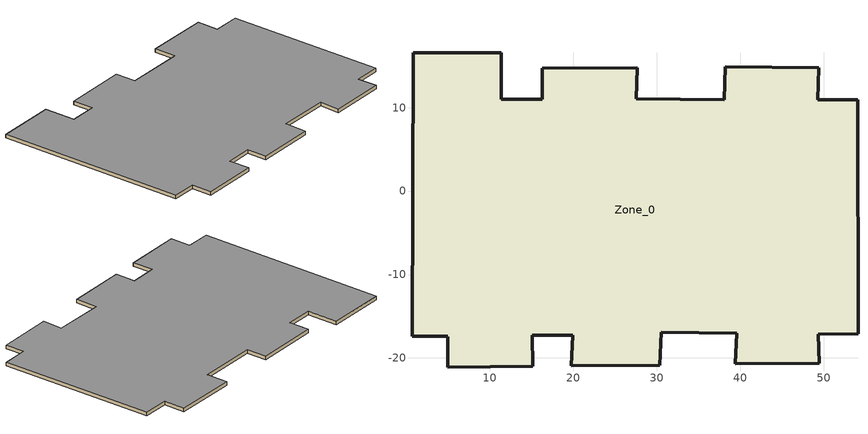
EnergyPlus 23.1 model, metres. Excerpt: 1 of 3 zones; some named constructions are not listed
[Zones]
Zone_0
 floor ground (Zone_0:f0UnderGroundSlabCF): 4.95,-17.42 4.97,-17.48 4.99,-21.11 15.13,-21.02 15.09,-17.3 19.91,-17.26 19.78,-20.93 30.39,-20.85 30.55,-16.89 39.58,-17.05 39.39,-20.69 49.47,-20.62 49.35,-17.16 54.13,-17.09 54.11,10.96 49.33,10.96 49.43,14.79 38.21,14.88 38.12,10.96 27.57,11.05 27.66,14.76 16.29,14.69 16.26,10.99 11.36,10.99 11.36,16.58 0.82,16.58 0.67,-17.41 z-8.58
 floor ground (Zone_0:f27UnderGroundSlabCF): 4.95,-17.42 0.67,-17.41 0.82,16.58 11.36,16.58 11.36,10.99 16.26,10.99 16.29,14.69 27.66,14.76 27.57,11.05 38.12,10.96 38.21,14.88 49.43,14.79 49.33,10.96 54.11,10.96 54.13,-17.09 49.35,-17.16 49.47,-20.62 39.39,-20.69 39.58,-17.05 30.55,-16.89 30.39,-20.85 19.78,-20.93 19.91,-17.26 15.09,-17.3 15.13,-21.02 4.99,-21.11 4.97,-17.48 z-9.21
 wall ground (Zone_0:f1UnderGroundWallCF): 0.67,-17.41 4.95,-17.42 z-9.21:-8.58
 wall ground (Zone_0:f2UnderGroundWallCF): 0.82,16.58 0.67,-17.41 z-9.21:-8.58
 wall ground (Zone_0:f3UnderGroundWallCF): 11.36,16.58 0.82,16.58 z-9.21:-8.58
 wall ground (Zone_0:f4UnderGroundWallCF): 11.36,10.99 11.36,16.58 z-9.21:-8.58
 wall ground (Zone_0:f5UnderGroundWallCF): 16.26,10.99 11.36,10.99 z-9.21:-8.58
 wall ground (Zone_0:f6UnderGroundWallCF): 16.29,14.69 16.26,10.99 z-9.21:-8.58
 wall ground (Zone_0:f7UnderGroundWallCF): 27.66,14.76 16.29,14.69 z-9.21:-8.58
 wall ground (Zone_0:f8UnderGroundWallCF): 27.57,11.05 27.66,14.76 z-9.21:-8.58
 wall ground (Zone_0:f9UnderGroundWallCF): 38.12,10.96 27.57,11.05 z-9.21:-8.58
 wall ground (Zone_0:f10UnderGroundWallCF): 38.21,14.88 38.12,10.96 z-9.21:-8.58
 wall ground (Zone_0:f11UnderGroundWallCF): 49.43,14.79 38.21,14.88 z-9.21:-8.58
 wall ground (Zone_0:f12UnderGroundWallCF): 49.33,10.96 49.43,14.79 z-9.21:-8.58
 wall ground (Zone_0:f13UnderGroundWallCF): 54.11,10.96 49.33,10.96 z-9.21:-8.58
 wall ground (Zone_0:f14UnderGroundWallCF): 54.13,-17.09 54.11,10.96 z-9.21:-8.58
 wall ground (Zone_0:f15UnderGroundWallCF): 49.35,-17.16 54.13,-17.09 z-9.21:-8.58
 wall ground (Zone_0:f16UnderGroundWallCF): 49.47,-20.62 49.35,-17.16 z-9.21:-8.58
 wall ground (Zone_0:f17UnderGroundWallCF): 39.39,-20.69 49.47,-20.62 z-9.21:-8.58
 wall ground (Zone_0:f18UnderGroundWallCF): 39.58,-17.05 39.39,-20.69 z-9.21:-8.58
 wall ground (Zone_0:f19UnderGroundWallCF): 30.55,-16.89 39.58,-17.05 z-9.21:-8.58
 wall ground (Zone_0:f20UnderGroundWallCF): 30.39,-20.85 30.55,-16.89 z-9.21:-8.58
 wall ground (Zone_0:f21UnderGroundWallCF): 19.78,-20.93 30.39,-20.85 z-9.21:-8.58
 wall ground (Zone_0:f22UnderGroundWallCF): 19.91,-17.26 19.78,-20.93 z-9.21:-8.58
 wall ground (Zone_0:f23UnderGroundWallCF): 15.09,-17.3 19.91,-17.26 z-9.21:-8.58
 wall ground (Zone_0:f24UnderGroundWallCF): 15.13,-21.02 15.09,-17.3 z-9.21:-8.58
 wall ground (Zone_0:f25UnderGroundWallCF): 4.99,-21.11 15.13,-21.02 z-9.21:-8.58
 wall ground (Zone_0:f26UnderGroundWallCF): 4.97,-17.48 4.99,-21.11 z-9.21:-8.58
[Schedule:Day:Hourly]
fd2524d6-dceb-4588-930b-7e698efc9c43: Fraction, 1, 1, 1, 1, 1, 1, 1, 1, 0, 0, 0, 0, 0, 1, 0, 0, 0, 0, 0, 0, 0, 0, 0, 0
0059e4e1-5e5d-4fe2-ba15-5fe60d642446: Fraction, 1, 1, 1, 1, 1, 1, 1, 1, 0, 0, 0, 0, 0, 0, 0, 0, 0, 0, 0, 0, 0, 0, 0, 0
144128a8-393a-4d2e-9912-4a977db3e35b: Fraction, 1, 1, 1, 1, 1, 1, 1, 1, 0, 0, 0, 1, 1, 1, 1, 1, 0, 0, 0, 0, 0, 0, 0, 1
f8dc35a8-6516-4ab1-9b19-e04e18011cdf: Fraction, 1, 1, 1, 1, 1, 1, 1, 1, 0, 0, 0, 0, 0, 0, 0, 0, 0, 0, 0, 0, 0, 0, 0, 1
a4d8d307-7763-4ca7-b574-b7497d8198d1: Fraction, 1, 1, 1, 1, 1, 1, 1, 1, 0, 0, 0, 0, 1, 1, 1, 0, 0, 0, 0, 0, 0, 0, 0, 0
7f1915bd-597a-4128-89b1-676454e65aa1: Fraction, 1, 1, 1, 1, 1, 1, 1, 1, 0, 0, 0, 0, 0, 0, 0, 0, 0, 0, 0, 0, 0, 0, 1, 1
7a17d0ea-7378-4b96-80e5-284dac22c480: Fraction, 1, 1, 1, 1, 1, 1, 1, 0, 0, 0, 0, 0, 1, 1, 1, 1, 0, 0, 0, 0, 0, 0, 0, 1
73f7e08b-2468-4d35-a8f5-ab4ff901fc24: Fraction, 1, 1, 1, 1, 1, 1, 1, 1, 0, 0, 0, 0, 1, 1, 1, 1, 1, 0, 0, 0, 0, 0, 0, 0
96d9270e-f9c5-4ac5-b859-b26b3d182fcf: Fraction, 1, 1, 1, 1, 1, 1, 1, 1, 0, 0, 0, 0, 1, 1, 1, 1, 1, 0, 0, 0, 0, 0, 0, 1
af358d5a-0bae-464f-a5f0-c272cc644441: Fraction, 1, 1, 1, 1, 1, 0, 0, 0, 0, 0, 1, 1, 1, 1, 0, 0, 0, 0, 0, 0, 0, 0, 1, 1
fc9b9375-597d-437f-9ea8-265400d5419d: Fraction, 1, 1, 1, 1, 1, 0, 0, 0, 0, 0, 0, 0, 0, 0, 0, 1, 1, 1, 1, 1, 1, 1, 1, 1
ccc4a52d-8c13-4cdc-a608-29f9ce00f371: Fraction, 1, 1, 1, 1, 1, 1, 1, 0, 0, 0, 0, 0, 0, 0, 0, 0, 0, 0, 0, 0, 0, 0, 1, 1
9f6b073b-5e2c-4eb7-be6e-bc9ccbbd7fdb: Fraction, 1, 1, 1, 1, 1, 1, 1, 0, 0, 0, 0, 0, 0, 0, 0, 0, 0, 0, 0, 0, 0, 0, 0, 1
35477926-dc14-4ef0-8404-673b530f3f9f: Fraction, 1, 1, 1, 1, 1, 1, 1, 1, 1, 1, 1, 0, 0, 0, 0, 0, 0, 0, 0, 0, 1, 1, 1, 1
0ee4c7ee-a49a-4053-a6ec-0fddb848ba4b: Fraction, 1, 1, 1, 1, 1, 1, 0, 0, 0, 0, 0, 0, 0, 0, 0, 0, 0, 0, 0, 0, 0, 1, 1, 1
1ef862fe-bc89-4e2c-b61c-76b363dc6239: Fraction, 1, 1, 1, 1, 0, 0, 0, 0, 0, 0, 0, 0, 0, 0, 0, 0, 0, 0, 0, 0, 0, 1, 1, 1
f21a3a61-d4ab-41bd-9281-e7b1c2a22e6f: Fraction, 1, 1, 1, 1, 1, 1, 1, 1, 1, 1, 1, 1, 1, 1, 0, 0, 0, 0, 0, 0, 1, 1, 1, 1
2a02b8aa-d973-47b7-840c-08ed899e0b4c: Fraction, 1, 1, 1, 1, 1, 1, 0, 0, 0, 0, 0, 0, 0, 0, 0, 0, 0, 0, 0, 0, 0, 0, 1, 1
cfa03330-2360-4d4e-8ed5-f4ee81c0872b: Fraction, 0, 1, 1, 1, 1, 1, 1, 1, 0, 0, 0, 0, 0, 1, 0, 0, 0, 0, 1, 1, 1, 1, 1, 1
3f6d6f9f-40fb-4318-8f42-33f9cfebc491: Fraction, 1, 1, 1, 1, 1, 1, 0, 0, 0, 0, 0, 0, 1, 1, 0, 0, 1, 1, 1, 1, 1, 1, 1, 1
307369b9-69d7-496e-9c36-633a2fef9916: Fraction, 1, 1, 1, 1, 1, 1, 1, 1, 0, 0, 0, 0, 0, 0, 0, 0, 0, 0, 0, 0, 0, 1, 1, 1
0044d32d-6ad3-4174-9a3a-193c4162698d: Fraction, 1, 1, 1, 0, 0, 0, 0, 0, 0, 0, 0, 0, 0, 0, 0, 0, 0, 0, 0, 0, 0, 0, 0, 0
6a74395a-f946-485b-a413-9a8ab71cd41b: Fraction, 1, 1, 1, 1, 1, 1, 1, 1, 0, 0, 0, 0, 1, 1, 1, 1, 0, 0, 0, 0, 0, 0, 0, 0
e17aeb3a-dd94-4d44-9dc5-cc457769d930: Fraction, 0, 0, 0, 0, 0, 0, 0, 0, 1, 1, 1, 1, 1, 1, 1, 1, 0, 0, 0, 0, 0, 0, 0, 0
6fe140b6-3330-4c51-9028-b8a2bf470ff7: Fraction, 0, 0, 0, 1, 1, 1, 1, 1, 0, 0, 0, 0, 0, 0, 0, 0, 0, 0, 0, 0, 0, 0, 0, 0
9478e13b-959e-4277-b418-6748ce4a86b4: Fraction, 0, 0, 0, 1, 1, 1, 1, 1, 0, 0, 0, 0, 0, 1, 1, 1, 0, 0, 0, 0, 0, 0, 0, 0
42a70bcf-34bb-4771-b689-e6d1321b24ee: Fraction, 0, 1, 1, 1, 1, 1, 1, 1, 0, 0, 0, 0, 0, 1, 1, 0, 0, 0, 0, 0, 0, 0, 0, 0
2bdb2e75-f688-44bb-ab7b-b6481a66758a: Fraction, 0, 0, 0, 0, 1, 1, 1, 1, 0, 0, 0, 0, 0, 0, 0, 0, 0, 0, 0, 0, 0, 0, 0, 0
b4cc8c54-f479-4167-86a5-d7256f0fa230: Fraction, 1, 1, 1, 1, 1, 1, 1, 1, 1, 0, 1, 1, 1, 1, 1, 1, 1, 0, 0, 1, 1, 1, 1, 1
53bd652b-3cc0-4cce-95a6-fc047bd25748: Fraction, 1, 1, 1, 1, 1, 1, 1, 1, 0, 0, 0, 1, 1, 1, 1, 1, 0, 1, 1, 1, 1, 1, 1, 1
d65e33bc-0372-4018-a6fe-8fa5e8e44e77: Fraction, 0, 1, 1, 1, 1, 1, 1, 1, 0, 0, 0, 0, 1, 1, 1, 0, 0, 0, 0, 0, 0, 0, 0, 0
c6d88725-ba39-4930-9761-7a9fa2bf7571: Fraction, 0, 0, 0, 0, 0, 0, 0, 0, 0, 0, 0, 0, 1, 0, 0, 0, 0, 0, 0, 0, 0, 0, 0, 0
948eb61d-5e0f-4620-a70f-68ee5040fae0: Fraction, 0, 1, 1, 1, 1, 1, 1, 1, 0, 0, 0, 0, 0, 0, 0, 0, 0, 0, 0, 0, 0, 0, 0, 0
1fb472cd-5e44-4f5b-8cc7-1fe6c9f2052d: Fraction, 0, 1, 0, 0, 1, 0, 0, 0, 0, 0, 0, 1, 1, 1, 1, 1, 1, 0, 0, 0, 0, 0, 0, 0
a7610537-af3d-4b84-95a9-479dccb1f60a: Fraction, 0, 0, 0, 0, 0, 0, 0, 0, 0, 0, 0, 0, 1, 0, 1, 0, 0, 0, 0, 0, 0, 0, 0, 0
ba6cbdf5-0fa2-441a-9d09-f268e706d93a: Fraction, 0, 0, 0, 0, 0, 0, 0, 0, 0, 0, 0, 1, 0, 0, 1, 1, 0, 0, 0, 0, 0, 0, 0, 1
7b0b73f2-02a2-4817-b3e6-53627a5a369a: Fraction, 0, 0, 0, 1, 1, 1, 1, 1, 0, 0, 0, 1, 1, 1, 1, 0, 0, 0, 0, 0, 0, 1, 1, 0
6a0fe7f6-a796-4bdb-9e6b-a3f4e7c03058: Fraction, 0, 1, 1, 1, 1, 1, 1, 1, 0, 0, 0, 1, 1, 1, 1, 1, 0, 0, 1, 0, 0, 1, 1, 1
26844c0d-6145-462f-8e54-d80c0ec08eb6: Fraction, 1, 1, 1, 1, 1, 1, 1, 1, 0, 0, 0, 1, 1, 1, 1, 0, 0, 0, 0, 1, 0, 0, 1, 1
203e6a00-d074-4339-84b9-35cc6099b68e: Fraction, 1, 1, 1, 1, 1, 1, 1, 1, 1, 1, 0, 0, 0, 0, 0, 0, 0, 0, 0, 1, 1, 1, 1, 1
9430bfc6-c25a-4762-93ec-d48009667b38: Fraction, 1, 1, 1, 1, 1, 1, 1, 1, 0, 0, 0, 1, 1, 1, 1, 1, 1, 0, 1, 1, 1, 1, 1, 1
633019e0-0bca-4555-99aa-184915c388b6: Fraction, 1, 1, 0, 0, 1, 1, 0, 0, 0, 0, 0, 1, 0, 0, 1, 1, 0, 0, 0, 0, 0, 0, 0, 0
e58f8f60-7fb3-467c-8556-62255f891e6c: Fraction, 0, 1, 1, 0, 1, 1, 0, 0, 0, 0, 0, 1, 1, 1, 1, 1, 1, 0, 0, 0, 0, 0, 0, 0
6e46d541-df80-4f47-a2d4-89c149c27a58: Fraction, 0, 0, 0, 0, 1, 1, 1, 1, 0, 0, 0, 1, 1, 1, 1, 1, 0, 0, 0, 0, 0, 0, 0, 0
3f3f37d4-d2c7-4ca8-a698-087928382698: Fraction, 1, 1, 1, 1, 1, 1, 1, 1, 0, 0, 0, 1, 1, 1, 1, 1, 0, 0, 0, 0, 0, 0, 0, 0
d89b2542-8ef5-4c8d-b272-976bebde51dc: Fraction, 0, 0, 1, 1, 1, 1, 1, 0, 0, 0, 0, 1, 1, 1, 1, 1, 1, 0, 0, 0, 0, 0, 0, 0
0a82d255-9d4a-4ce1-897d-bbff38bac2db: Fraction, 0, 0, 0, 0, 0, 0, 0, 0, 0, 0, 0, 0, 0, 1, 0, 0, 0, 0, 0, 0, 0, 0, 0, 0
bff13f83-88e9-4395-a969-d7a46a2e0b25: Fraction, 0, 0, 0, 0, 0, 0, 0, 0, 0, 0, 0, 1, 1, 1, 0, 0, 0, 0, 0, 0, 0, 0, 0, 0
ed061298-09bc-4294-9de8-2e246a1652c1: Fraction, 0, 0, 0, 0, 0, 0, 0, 0, 0, 0, 0, 0, 1, 1, 1, 1, 0, 0, 0, 0, 0, 0, 0, 0
d76f27fb-fa07-495f-b1cf-4037a2c4cde1: Fraction, 0, 0, 0, 1, 1, 1, 1, 1, 0, 0, 0, 1, 1, 1, 1, 1, 0, 0, 0, 0, 0, 0, 0, 0
2267a079-d4ec-4a3e-87a1-47a9ea9245b3: Fraction, 1, 1, 1, 0, 1, 1, 1, 1, 0, 0, 0, 1, 1, 1, 1, 1, 1, 0, 0, 0, 0, 0, 0, 1
dcc439e3-4a16-4e88-8342-8fa5b0d26c80: Fraction, 1, 1, 1, 1, 1, 1, 1, 1, 0, 0, 0, 1, 1, 1, 1, 1, 1, 0, 0, 0, 0, 0, 0, 1
5a3407de-0b39-4685-a785-675df6aa8c2c: Fraction, 1, 1, 1, 1, 0, 0, 0, 1, 0, 0, 1, 1, 1, 1, 1, 1, 1, 0, 0, 0, 0, 0, 0, 0
5ba22856-960d-4776-bd4b-b471d8777efa: Fraction, 1, 1, 1, 1, 0, 0, 0, 0, 0, 0, 0, 1, 1, 1, 1, 1, 1, 0, 0, 0, 0, 0, 0, 0
89b8ca68-009e-4d60-a21c-717834b395ac: Fraction, 0, 0, 0, 0, 0, 0, 0, 0, 0, 0, 0, 1, 1, 1, 1, 1, 0, 0, 0, 0, 0, 1, 1, 1
fe7fb140-32ec-4fa6-8406-7ab3a199b451: Fraction, 1, 1, 1, 1, 1, 1, 1, 1, 1, 1, 0, 0, 0, 0, 1, 1, 0, 0, 0, 1, 1, 0, 1, 0
9fac5cc1-8cf6-41ac-a748-e01e9d472a9b: Fraction, 0, 1, 1, 1, 1, 1, 1, 1, 1, 1, 1, 1, 0, 1, 0, 1, 1, 1, 1, 1, 1, 1, 1, 1
67fb8d21-9868-4448-9fc6-568145e6d359: Fraction, 1, 1, 1, 1, 1, 1, 1, 1, 0, 0, 0, 1, 0, 1, 1, 0, 0, 0, 0, 1, 0, 1, 1, 1
6b8efc08-434a-4ca7-a638-66c156c0b980: Fraction, 1, 1, 1, 1, 1, 1, 1, 1, 0, 0, 0, 1, 1, 1, 1, 1, 1, 1, 0, 0, 0, 0, 0, 0
d1dbe6d1-e235-42f3-99bf-bb9c2e956b28: Fraction, 1, 0, 1, 1, 1, 0, 1, 1, 0, 0, 0, 1, 1, 1, 1, 1, 1, 0, 0, 0, 0, 0, 0, 0
59dafa48-8246-4949-893e-84db72e35bc2: Fraction, 0, 0, 0, 0, 0, 1, 1, 0, 0, 0, 0, 0, 1, 1, 1, 1, 0, 0, 0, 0, 1, 1, 1, 0
6e48f361-b2f6-470b-8bd2-354c4472e564: Fraction, 0, 1, 0, 1, 1, 1, 1, 1, 0, 0, 0, 1, 1, 1, 1, 1, 1, 0, 0, 0, 0, 0, 0, 0
e6c88b9f-d334-46a5-9cd1-14694a9e67df: Fraction, 0, 1, 1, 1, 1, 1, 0, 1, 0, 0, 0, 1, 1, 1, 1, 1, 1, 1, 0, 0, 0, 0, 0, 0
f826ee33-6f37-477d-b12c-eff989bc197e: Fraction, 0, 0, 0, 1, 1, 1, 1, 1, 0, 0, 0, 1, 1, 1, 1, 1, 1, 1, 0, 0, 0, 0, 0, 0
fef758d8-d6cd-440d-b744-c3baa870514f: Fraction, 0, 0, 0, 0, 1, 1, 1, 1, 0, 0, 0, 1, 1, 1, 1, 1, 1, 1, 0, 0, 0, 0, 0, 0
07c6d8cf-c6aa-4826-9391-5b6fdf113115: Fraction, 0, 0, 1, 1, 1, 1, 1, 1, 0, 0, 0, 1, 1, 1, 1, 1, 0, 1, 1, 1, 0, 1, 1, 1
7c71854f-2005-46c3-af5c-64ea25955f4d: Fraction, 0, 0, 0, 0, 1, 1, 1, 1, 0, 0, 1, 1, 1, 1, 1, 1, 1, 0, 0, 0, 0, 0, 0, 0
5e2a07c8-1c9b-4414-a1d4-3ec9d8b3156d: Fraction, 0, 0, 0, 0, 0, 1, 0, 0, 0, 1, 1, 1, 1, 1, 1, 1, 1, 1, 0, 0, 0, 0, 0, 0
5348cbe7-353b-4348-ad96-38a784752c6f: Fraction, 0, 0, 0, 1, 1, 1, 1, 0, 0, 0, 0, 1, 1, 1, 1, 1, 1, 1, 0, 0, 0, 0, 0, 0
876feb44-da1a-4919-8180-3e1ff93b2b3f: Fraction, 1, 1, 1, 0, 1, 0, 1, 1, 0, 0, 0, 0, 1, 1, 1, 1, 1, 0, 0, 0, 0, 0, 0, 0
3158c1d5-a457-46db-aef8-86f83d4280a3: Fraction, 0, 0, 1, 1, 1, 1, 1, 1, 0, 1, 1, 1, 1, 1, 0, 1, 0, 0, 0, 1, 0, 0, 1, 1
482d0034-91e8-4276-b758-5f7934ce1fcb: Fraction, 1, 1, 1, 1, 1, 1, 0, 1, 0, 1, 1, 1, 1, 1, 1, 1, 1, 1, 0, 0, 0, 0, 0, 0
f6c66edb-f448-4ade-9e6b-d43e5ad421bf: Fraction, 0, 1, 1, 1, 1, 1, 0, 1, 0, 0, 0, 1, 1, 1, 0, 0, 0, 0, 0, 0, 0, 0, 0, 1
de4f82fa-881e-400f-be2c-2c6c85cf97f6: Fraction, 1, 1, 1, 1, 1, 1, 1, 1, 0, 1, 1, 1, 1, 1, 1, 0, 1, 0, 0, 1, 1, 1, 1, 1
64afb092-ffc0-44f3-9e60-94dc7ed653aa: Fraction, 1, 1, 1, 1, 1, 1, 1, 0, 0, 0, 0, 0, 1, 1, 1, 1, 0, 0, 0, 0, 0, 0, 1, 0
f0dfb7e8-17e6-4701-9d58-942de798c8e1: Fraction, 0, 0, 1, 1, 1, 1, 1, 1, 0, 1, 1, 1, 1, 1, 1, 1, 1, 1, 1, 0, 0, 0, 0, 0
d36eafe6-d6c9-442e-9374-f56e52a78d9a: Fraction, 1, 1, 1, 1, 1, 1, 1, 1, 0, 0, 1, 1, 1, 0, 0, 0, 0, 0, 0, 1, 0, 1, 1, 1
e41a52dc-2f66-4bcf-ae8f-7fd9a855c8fc: Fraction, 1, 1, 1, 1, 1, 1, 1, 1, 0, 0, 0, 1, 1, 1, 1, 1, 0, 0, 0, 0, 0, 1, 1, 1
0549a1e5-a22f-4cf8-bbed-0881f969a2d7: Fraction, 1, 1, 1, 1, 1, 1, 1, 1, 0, 1, 1, 0, 1, 1, 1, 0, 0, 0, 0, 1, 1, 1, 1, 1
78f25d04-9ece-40d4-a4ef-42537dba073d: Fraction, 1, 1, 1, 1, 1, 1, 1, 1, 0, 0, 1, 1, 1, 1, 1, 1, 1, 1, 0, 0, 0, 0, 0, 0
ead96944-0d65-48ee-9fe8-5a9eb2a8dd24: Fraction, 0, 1, 1, 0, 1, 1, 1, 1, 0, 1, 1, 1, 1, 1, 1, 1, 0, 1, 1, 1, 1, 1, 1, 1
ab0a60cd-7bd3-4da9-aa82-8702332e9344: Fraction, 1, 1, 0, 1, 1, 1, 1, 1, 0, 0, 1, 1, 1, 0, 0, 0, 1, 1, 0, 1, 1, 1, 1, 1
40ffa513-5bc9-46ad-966c-a290d9ce218e: Fraction, 1, 1, 1, 1, 1, 1, 1, 1, 0, 0, 1, 1, 1, 1, 1, 0, 1, 1, 1, 1, 1, 1, 1, 1
4b40d030-b4dc-4e7a-b0e2-9e098011dde2: Fraction, 1, 1, 1, 1, 1, 1, 1, 1, 1, 0, 1, 1, 1, 1, 1, 0, 1, 0, 0, 1, 1, 1, 1, 1
1ebe0fc4-1bd5-49be-9a22-03b15c2bffa3: Fraction, 1, 1, 1, 1, 1, 1, 1, 1, 1, 1, 1, 1, 1, 1, 0, 0, 0, 0, 0, 0, 0, 1, 1, 1
b59ec9da-aae1-440f-ba7a-b7f483bb33bf: Fraction, 1, 1, 1, 1, 0, 0, 0, 0, 0, 0, 1, 1, 1, 1, 1, 1, 1, 0, 0, 0, 0, 0, 0, 0
b6d18b01-8650-421b-b53c-51c8a6b6d258: Fraction, 0, 1, 1, 1, 1, 1, 1, 1, 0, 0, 0, 1, 1, 1, 1, 1, 1, 1, 0, 0, 0, 0, 0, 0
980fdaf6-e65f-4ee8-8159-a4b07f5bf4c8: Fraction, 0, 1, 0, 0, 1, 0, 1, 0, 0, 0, 1, 1, 1, 1, 1, 1, 1, 0, 0, 0, 0, 0, 0, 0
7b2ba2cb-1c59-42aa-bfb3-39f5c20e8997: Fraction, 0, 1, 1, 1, 1, 1, 1, 1, 0, 1, 1, 1, 1, 1, 1, 1, 1, 1, 0, 0, 0, 0, 0, 0
d3cd17b0-f8b4-4e18-bb90-5cb4f0d0b10f: Fraction, 0, 0, 0, 0, 1, 0, 0, 0, 0, 1, 1, 1, 1, 1, 1, 1, 1, 1, 1, 0, 0, 0, 0, 0
f3f1efe5-5b93-4d54-8e73-ac118a072323: Fraction, 0, 0, 0, 0, 1, 1, 0, 1, 0, 0, 1, 1, 0, 1, 1, 1, 1, 1, 1, 1, 1, 1, 1, 1
9618b176-a01e-416d-bdd5-6067e5aba235: Fraction, 1, 1, 1, 1, 1, 1, 1, 1, 0, 0, 0, 1, 1, 1, 1, 1, 1, 0, 0, 0, 0, 0, 0, 0
112dab25-bf10-4fc1-8eae-582988338f2e: Fraction, 0, 1, 1, 1, 1, 1, 1, 1, 0, 0, 1, 1, 1, 0, 0, 0, 0, 0, 0, 0, 0, 0, 0, 1
66a7b783-638f-4fb3-8727-e10f4a8dc219: Fraction, 1, 1, 1, 1, 1, 1, 1, 1, 0, 0, 1, 1, 1, 1, 1, 1, 1, 0, 1, 0, 0, 0, 0, 0
854c4f59-34ca-492d-9eb0-c4527f3b2ffe: Fraction, 0, 0, 0, 0, 1, 1, 0, 0, 0, 0, 1, 1, 0, 0, 0, 1, 1, 0, 0, 1, 1, 1, 1, 1
5ab017c1-9382-4003-bbf0-b4289a4461c6: Fraction, 1, 1, 1, 1, 1, 1, 1, 1, 0, 0, 0, 1, 1, 1, 1, 0, 0, 1, 1, 1, 1, 1, 1, 1
53c02c7c-1e6a-4d1e-a36e-97003d6da095: Fraction, 1, 1, 1, 1, 1, 1, 1, 1, 0, 0, 0, 1, 1, 1, 1, 0, 1, 1, 0, 0, 0, 0, 0, 0
215d9e7c-5d1c-4a1f-91d7-ecbf12e543b0: Fraction, 0, 0, 0, 0, 1, 0, 0, 0, 0, 1, 0, 1, 1, 1, 0, 1, 1, 1, 1, 1, 1, 1, 1, 1
5c5b82da-1763-48a0-805a-f07dd87a366d: Fraction, 1, 1, 1, 1, 1, 1, 1, 1, 1, 0, 0, 1, 1, 1, 1, 1, 0, 0, 0, 0, 0, 0, 0, 0
d68d7b7c-c124-4bad-8cee-0419ef6e0b16: Fraction, 1, 1, 1, 1, 1, 1, 1, 1, 0, 1, 1, 1, 1, 1, 1, 0, 0, 0, 0, 0, 0, 0, 0, 0
0d62d4f1-09bc-4338-93c7-5bf380c62a2b: Fraction, 1, 1, 1, 0, 1, 1, 0, 1, 0, 0, 0, 1, 1, 1, 0, 0, 0, 0, 0, 0, 0, 0, 0, 0
e55fc269-d9b1-41c2-ac18-c2f2554f2bb2: Fraction, 0, 0, 0, 0, 0, 0, 0, 0, 1, 1, 1, 1, 1, 1, 1, 1, 1, 1, 1, 0, 0, 0, 0, 0
c41003a4-8a66-4362-be3c-5a350166ea73: Fraction, 0, 0, 0, 0, 1, 0, 1, 1, 1, 1, 1, 1, 1, 1, 1, 1, 1, 1, 0, 0, 0, 0, 0, 0
9d5b8ec1-0573-4476-8da6-71b0a01ec149: Fraction, 0, 0, 0, 0, 0, 1, 1, 1, 1, 1, 1, 1, 1, 1, 1, 1, 1, 1, 1, 0, 0, 0, 0, 0
dadd23a8-4d8d-4beb-a3bd-75e264554b81: Fraction, 0, 0, 0, 0, 1, 0, 1, 0, 0, 1, 1, 1, 1, 1, 1, 1, 1, 1, 1, 0, 0, 0, 0, 0
ebb44f3a-7ed5-417e-bf5b-b89ec03bf617: Fraction, 0, 0, 0, 0, 1, 1, 1, 1, 0, 1, 1, 1, 1, 1, 1, 1, 1, 1, 1, 0, 0, 0, 0, 0
ac279a32-95d4-43ed-9cf2-0243422c1f24: Fraction, 0, 0, 0, 0, 0, 0, 0, 0, 1, 1, 1, 1, 1, 1, 0, 0, 0, 0, 0, 1, 0, 0, 0, 0
61777028-743b-4458-a62e-35bcbd198ed2: Fraction, 0, 1, 0, 0, 1, 0, 1, 1, 0, 1, 1, 1, 1, 0, 1, 0, 0, 0, 0, 0, 0, 0, 0, 1
4d037d7e-9fdf-4ac4-b554-4dab7cc4f175: Fraction, 1, 0, 1, 1, 1, 1, 1, 0, 0, 1, 1, 1, 0, 0, 1, 1, 1, 0, 0, 0, 0, 0, 0, 0
3d463e17-e9cb-4885-9724-05ffafea77ac: Fraction, 1, 1, 0, 1, 1, 1, 1, 1, 0, 1, 1, 1, 1, 1, 1, 0, 0, 0, 0, 0, 0, 0, 0, 0
20c945e8-c79c-4223-a72d-9d2cd5b8dbba: Fraction, 0, 1, 1, 1, 1, 1, 1, 1, 0, 1, 1, 1, 0, 1, 1, 1, 0, 1, 0, 1, 1, 0, 1, 0
b38e80e6-849f-4cb0-8c27-ed772a6445d0: Fraction, 1, 1, 1, 1, 1, 1, 1, 1, 0, 0, 0, 0, 1, 0, 0, 0, 0, 0, 0, 0, 0, 0, 1, 0
f74795cc-8169-4755-8ef6-ab61900f891a: Fraction, 1, 1, 0, 1, 1, 1, 1, 1, 0, 1, 1, 1, 1, 1, 1, 1, 1, 1, 0, 0, 0, 0, 0, 0
ee817baf-e80b-4649-9d44-ffd2e809fd55: Fraction, 0, 0, 0, 0, 0, 0, 0, 0, 0, 1, 1, 0, 0, 1, 1, 0, 0, 0, 0, 0, 0, 1, 1, 1
618e47f4-f5a0-4704-8681-4ea5de747c6a: Fraction, 1, 1, 1, 1, 1, 1, 0, 0, 0, 0, 1, 1, 1, 1, 1, 1, 1, 1, 0, 0, 0, 0, 0, 0
3aa495b6-3233-4044-a973-081dad3225ed: Fraction, 0, 0, 0, 0, 0, 0, 0, 0, 0, 0, 1, 1, 1, 1, 1, 1, 1, 1, 0, 0, 0, 0, 0, 0
b506cd63-dfc0-456b-8a72-034ea689101e: Fraction, 0, 0, 0, 1, 1, 1, 0, 0, 0, 0, 0, 0, 1, 1, 0, 0, 1, 1, 0, 0, 0, 1, 1, 1
799c8554-8b1f-4fe0-a758-f0675a4317fc: Fraction, 1, 1, 1, 1, 1, 1, 1, 1, 0, 1, 1, 1, 0, 0, 0, 0, 0, 0, 0, 0, 0, 0, 0, 1
62851247-af23-49e0-aaca-2178ff281846: Fraction, 1, 1, 1, 1, 1, 1, 1, 1, 1, 0, 0, 0, 1, 1, 1, 1, 0, 0, 0, 0, 0, 0, 1, 1
bd168a9c-dcd1-4ce5-9a9b-8ca2196e71c8: Fraction, 1, 1, 1, 1, 1, 1, 1, 1, 0, 0, 1, 1, 1, 1, 1, 1, 1, 0, 0, 0, 0, 0, 0, 0
49ad9e41-42db-4101-9e26-b0f4b710c0ab: Fraction, 1, 1, 1, 1, 1, 1, 1, 1, 0, 0, 1, 1, 1, 1, 0, 0, 1, 1, 1, 1, 1, 1, 1, 1
51de456f-7cb4-40a8-987b-587850b793e3: Fraction, 1, 1, 1, 1, 1, 1, 1, 1, 0, 0, 1, 1, 1, 1, 0, 0, 0, 1, 1, 1, 1, 1, 1, 1
98a339c8-c691-42bb-a5d2-6fe6391d03c8: Fraction, 0, 0, 0, 0, 1, 1, 1, 1, 0, 0, 0, 0, 0, 0, 0, 0, 0, 0, 0, 0, 0, 0, 1, 1
9acd79c1-8b5d-4ac9-8755-a3217acb2faf: Fraction, 1, 1, 1, 1, 1, 1, 1, 1, 1, 1, 1, 1, 1, 1, 1, 1, 1, 1, 1, 0, 0, 0, 0, 0
deec6fe5-3707-4aa5-bc57-8c5a35ddc82c: Fraction, 0, 0, 0, 0, 0, 0, 0, 0, 0, 0, 1, 1, 1, 1, 1, 0, 0, 0, 0, 0, 0, 1, 1, 1
7edc051a-61ea-471e-9b15-20448f500eca: Fraction, 1, 1, 1, 1, 1, 1, 1, 1, 1, 0, 0, 0, 1, 1, 1, 1, 1, 0, 0, 0, 0, 0, 0, 0
5caad106-6ac2-4443-b1bd-7ef3ee6fd608: Fraction, 0, 1, 0, 0, 0, 1, 1, 1, 0, 0, 1, 1, 1, 0, 0, 0, 0, 0, 0, 0, 0, 0, 0, 0
19b8c35e-8767-4f15-8cbe-bf8b71d953bf: Fraction, 1, 1, 1, 1, 1, 1, 1, 1, 1, 0, 0, 0, 0, 0, 0, 0, 1, 1, 0, 0, 0, 0, 0, 0
00634fa8-680e-4954-a21a-bc9b783cfb1b: Fraction, 0, 0, 0, 1, 1, 0, 0, 0, 0, 1, 1, 1, 0, 0, 0, 0, 0, 0, 0, 0, 0, 0, 0, 0
caf8429c-4a9c-488b-834b-32e3ec686c3e: Fraction, 0, 0, 0, 0, 0, 0, 0, 0, 0, 1, 1, 1, 0, 0, 0, 0, 0, 0, 0, 0, 1, 1, 1, 1
2f57faf4-b3a8-4342-806f-e0197c148ea1: Fraction, 1, 1, 1, 1, 1, 1, 1, 1, 0, 0, 1, 1, 1, 1, 1, 1, 1, 1, 1, 0, 0, 0, 0, 0
2ac2d23c-f919-438d-9f07-2e0139ce39a9: Fraction, 0, 1, 1, 1, 1, 1, 0, 0, 0, 1, 1, 1, 1, 1, 1, 1, 1, 0, 0, 0, 0, 0, 0, 0
4530b5ce-5ceb-4543-9ed8-8883f6c0144c: Fraction, 0, 1, 1, 1, 1, 1, 1, 1, 1, 0, 0, 1, 1, 1, 1, 1, 0, 0, 0, 0, 0, 0, 0, 0
6d3462d3-90b9-4d81-8193-0fa1d69f5b12: Fraction, 0, 0, 0, 0, 0, 0, 0, 0, 0, 0, 0, 0, 1, 1, 1, 1, 0, 0, 0, 0, 0, 0, 0, 1
19001d6a-0906-405e-96cc-bbb6ad3cb8c1: Fraction, 0, 0, 0, 0, 0, 0, 0, 0, 0, 0, 0, 0, 1, 1, 1, 1, 1, 1, 0, 0, 0, 0, 0, 0
157bce7f-8ff7-495a-a22f-c1e4cc6c47c2: Fraction, 0, 0, 1, 1, 1, 1, 1, 1, 0, 0, 0, 0, 0, 0, 0, 0, 0, 0, 0, 0, 0, 0, 0, 0
299043b4-654f-455f-abeb-7fa834f13e19: Fraction, 0, 0, 0, 0, 0, 0, 0, 0, 0, 0, 0, 0, 0, 0, 0, 0, 0, 0, 0, 0, 0, 0, 1, 1
b5523d75-44a8-4c88-b346-7dc4286e8e89: Fraction, 0, 0, 0, 1, 1, 1, 1, 1, 1, 0, 0, 0, 0, 0, 0, 0, 1, 0, 0, 0, 0, 0, 0, 0
5084ee0c-5c62-4b44-a41c-6e01b102de46: Fraction, 0, 0, 0, 1, 1, 1, 1, 1, 0, 0, 1, 1, 1, 1, 1, 1, 1, 0, 0, 0, 0, 0, 0, 0
cfd87075-2809-49ba-b7aa-f262d18e8a91: Fraction, 0, 1, 1, 1, 1, 1, 1, 0, 0, 0, 1, 1, 1, 1, 1, 1, 1, 1, 0, 0, 0, 0, 0, 0
0c321f4a-8142-4fd1-a489-a4cc97b6bef1: Fraction, 0, 0, 0, 0, 0, 0, 0, 0, 0, 1, 1, 1, 1, 1, 1, 1, 0, 0, 0, 0, 0, 0, 0, 0
2a43970c-a39d-4988-ac96-a2597b208d3c: Fraction, 0, 1, 1, 1, 1, 1, 1, 1, 1, 1, 1, 0, 1, 1, 1, 1, 1, 1, 0, 0, 0, 0, 0, 0
f01a4bf2-aae6-46a8-9b62-c74707f6a366: Fraction, 0, 1, 0, 1, 0, 0, 0, 1, 0, 0, 1, 1, 1, 1, 1, 1, 1, 1, 1, 0, 1, 1, 0, 0
c22d9836-9e58-4ab3-a82a-ef5083aa8bc2: Fraction, 0, 0, 0, 0, 0, 0, 0, 0, 0, 0, 1, 1, 1, 1, 1, 1, 1, 1, 1, 1, 0, 0, 0, 0
ca85088b-cde6-426f-a5d4-8f1e73849f58: Fraction, 0, 0, 0, 0, 0, 0, 0, 0, 1, 1, 1, 1, 1, 1, 1, 1, 1, 0, 0, 0, 0, 0, 0, 0
ce664e76-e7d7-4f26-b1f9-db6fa05f3580: Fraction, 0, 0, 0, 0, 0, 0, 0, 0, 0, 0, 1, 0, 0, 1, 1, 1, 1, 1, 1, 0, 0, 0, 0, 0
2fede9c0-4d27-4e4a-bf6b-5b57e5f1b791: Fraction, 0, 0, 0, 1, 1, 0, 0, 0, 0, 1, 1, 1, 1, 0, 0, 0, 0, 0, 0, 0, 0, 0, 1, 0
2bb7f103-a99e-4349-bb6d-6201ccdfc661: Fraction, 0, 1, 1, 1, 1, 0, 1, 1, 0, 0, 0, 0, 1, 1, 1, 1, 1, 1, 1, 0, 0, 0, 0, 0
d2087649-dea7-43d0-b8e4-a0fde4a097ea: Fraction, 0, 1, 0, 0, 1, 0, 1, 0, 0, 1, 1, 1, 1, 1, 1, 1, 1, 1, 1, 1, 0, 0, 0, 0
b53dfb24-c0a4-4730-b238-442fb0296e3b: Fraction, 0, 0, 0, 0, 0, 0, 0, 0, 0, 1, 1, 1, 1, 1, 1, 1, 1, 1, 1, 1, 1, 0, 0, 0
702c5e5b-3ab9-45f5-83b7-121911da3e04: Fraction, 0, 0, 0, 0, 0, 0, 0, 0, 1, 1, 1, 1, 1, 1, 1, 1, 1, 1, 1, 1, 1, 0, 0, 0
ea4e029e-09be-4eb0-9542-f52f53df8bd8: Fraction, 0, 0, 0, 0, 0, 0, 0, 1, 0, 1, 0, 0, 1, 1, 1, 0, 0, 1, 0, 0, 0, 0, 0, 0
665e111a-fff5-45b4-b3a2-a0b2c4ccaa83: Fraction, 0, 0, 0, 1, 1, 1, 1, 0, 0, 0, 0, 1, 1, 1, 1, 1, 1, 0, 0, 0, 0, 0, 0, 0
3980db76-2cd8-4fff-bf9b-a7f1e952aa80: Fraction, 0, 1, 0, 0, 0, 0, 0, 0, 0, 1, 1, 1, 1, 1, 1, 1, 1, 1, 1, 0, 1, 0, 0, 0
6506e043-89c2-4c2a-81f5-8d5bba714865: Fraction, 0, 0, 0, 0, 0, 0, 0, 0, 0, 0, 0, 1, 1, 1, 1, 1, 1, 0, 1, 1, 1, 1, 1, 0
aba3afaa-f3d0-499e-99a4-65974082d540: Fraction, 0, 1, 1, 0, 1, 0, 0, 1, 0, 0, 0, 1, 1, 1, 0, 0, 1, 0, 0, 1, 1, 1, 1, 0
65d8d68c-dd40-4b09-84e9-bda403b284db: Fraction, 1, 1, 1, 1, 1, 1, 1, 1, 0, 0, 0, 1, 1, 1, 1, 1, 1, 1, 0, 0, 0, 0, 1, 1
24cf1121-ccd1-494c-aad4-ef5032149973: Fraction, 0, 1, 0, 0, 1, 1, 1, 1, 0, 0, 1, 1, 1, 0, 0, 0, 0, 1, 0, 1, 1, 0, 1, 1
7ec8009b-0290-4882-9606-3e56d95f8249: Fraction, 1, 1, 1, 1, 0, 0, 0, 0, 0, 0, 0, 1, 1, 0, 1, 1, 1, 1, 1, 0, 0, 0, 0, 0
180e0bc4-2548-4d35-9629-d2be16c45f62: Fraction, 0, 0, 0, 0, 1, 1, 1, 1, 1, 0, 1, 1, 1, 0, 1, 1, 1, 0, 0, 0, 0, 0, 0, 0
f7bac67f-b38e-4aaa-93c0-58afd348b4d1: Fraction, 0, 1, 1, 1, 1, 1, 1, 1, 0, 0, 0, 1, 1, 1, 1, 1, 0, 0, 0, 0, 0, 0, 0, 0
5cfa6cf7-d74d-45f0-ae3e-3cd649516463: Fraction, 0, 0, 0, 0, 0, 0, 0, 0, 0, 0, 0, 1, 1, 0, 1, 1, 1, 1, 0, 0, 0, 0, 0, 0
45714aec-4f64-42ed-b56e-e686d0b7d9fe: Fraction, 0, 0, 0, 0, 0, 0, 0, 0, 0, 1, 0, 1, 1, 1, 1, 1, 1, 1, 0, 0, 0, 0, 0, 0
781e9cdc-d565-404d-83c8-7728aae3473e: Fraction, 0, 0, 0, 0, 0, 0, 0, 0, 0, 0, 1, 1, 1, 0, 1, 1, 1, 1, 0, 0, 0, 0, 0, 0
5e377123-be13-4aa7-8e90-23fd42b39bbc: Fraction, 0, 0, 0, 0, 0, 0, 1, 1, 1, 0, 1, 0, 0, 0, 0, 0, 0, 0, 0, 1, 0, 0, 0, 0
95243cee-e2ec-4133-bb1f-4d926e75960b: Fraction, 1, 0, 0, 0, 1, 0, 0, 0, 0, 0, 1, 1, 0, 1, 1, 1, 1, 0, 0, 0, 0, 0, 0, 0
fc676071-9bc9-4af6-9bef-2db8c1242825: Fraction, 0, 0, 0, 0, 0, 0, 0, 0, 0, 1, 1, 1, 0, 0, 1, 1, 1, 1, 0, 0, 0, 0, 0, 0
bc3873f9-abc4-4bc2-a1da-1b6fedfcabb6: Fraction, 0, 0, 0, 0, 0, 0, 0, 0, 0, 1, 1, 1, 1, 1, 1, 1, 1, 1, 1, 0, 0, 0, 0, 0
7aa9b1a6-55e1-4d54-9256-b0117f22ab88: Fraction, 0, 0, 0, 0, 0, 0, 0, 0, 0, 1, 1, 1, 0, 0, 1, 1, 1, 0, 0, 0, 0, 0, 0, 0
68dfac4c-f9f5-4c3e-8f0d-c846d928ccc4: Fraction, 0, 0, 0, 0, 1, 0, 0, 0, 0, 0, 1, 1, 1, 1, 1, 1, 1, 1, 0, 0, 0, 0, 1, 0
6b6d5419-139a-46a3-abbd-516ab79ad401: Fraction, 0, 1, 1, 1, 1, 1, 1, 0, 0, 0, 1, 1, 1, 0, 0, 0, 0, 0, 1, 1, 1, 1, 1, 1
0ce86b5d-3260-4b3a-bf8f-c35e59b2998f: Fraction, 1, 1, 1, 1, 1, 1, 0, 0, 0, 0, 1, 1, 1, 0, 1, 1, 1, 1, 0, 0, 0, 0, 0, 0
ddd00cec-7b51-45a9-91b5-81c8f70f197d: Fraction, 0, 1, 1, 1, 1, 1, 1, 1, 0, 0, 0, 0, 0, 0, 1, 1, 0, 0, 0, 0, 0, 0, 0, 0
cfa65ec4-745a-490d-aaa2-d079ca4ca6d2: Fraction, 1, 0, 1, 1, 1, 1, 1, 1, 0, 0, 1, 1, 1, 1, 1, 1, 1, 1, 1, 1, 1, 1, 1, 1
6bce1cbc-2608-4201-b5d4-7aadd4b7844d: Fraction, 1, 1, 1, 1, 1, 1, 1, 1, 1, 1, 0, 0, 1, 0, 0, 0, 0, 0, 0, 0, 0, 0, 0, 1
88242972-a29f-4a80-abff-5702fd6ff456: Fraction, 1, 1, 1, 1, 1, 1, 1, 1, 0, 0, 0, 0, 0, 0, 1, 1, 0, 0, 0, 0, 1, 0, 0, 1
e92e62b2-286f-4d53-9012-e10228da78ed: Fraction, 1, 1, 1, 1, 1, 1, 1, 1, 0, 0, 0, 0, 0, 0, 1, 1, 0, 0, 0, 0, 0, 0, 0, 0
5c6f13b0-4b83-4342-8d86-3c4ae240cc3d: Fraction, 0, 1, 0, 1, 1, 1, 1, 1, 0, 0, 0, 1, 1, 1, 0, 0, 0, 0, 0, 0, 0, 0, 0, 0
bcf3e311-cc84-435b-bc25-a5260eaaa5e7: Fraction, 0, 1, 1, 1, 1, 1, 1, 1, 1, 0, 0, 1, 1, 1, 1, 1, 1, 0, 0, 0, 0, 0, 0, 0
f4472df3-7370-4341-9d8d-082c3964c337: Fraction, 0, 0, 0, 1, 1, 1, 1, 1, 0, 0, 0, 1, 1, 1, 1, 1, 1, 1, 1, 0, 0, 0, 0, 0
6e16dd4c-1cc7-4096-9b3d-8f088983c0ec: Fraction, 0, 0, 0, 1, 1, 1, 1, 1, 0, 0, 1, 1, 1, 0, 1, 1, 1, 0, 1, 1, 1, 1, 1, 1
1eef3639-9b01-4f06-b02b-16fa7a433ef0: Fraction, 1, 0, 1, 1, 1, 1, 1, 1, 0, 0, 0, 0, 1, 0, 1, 0, 0, 0, 0, 0, 0, 0, 0, 0
4de4e9f7-0443-4e02-a8b2-53267a945016: Fraction, 0, 0, 0, 0, 0, 0, 0, 0, 0, 0, 0, 0, 0, 1, 1, 1, 0, 0, 0, 0, 0, 0, 0, 0
5b5bdfb3-029d-418d-ac58-c5447f8dc283: Fraction, 0, 0, 0, 0, 1, 0, 0, 0, 0, 0, 0, 1, 1, 1, 1, 1, 1, 0, 0, 0, 0, 0, 0, 0
1467b9a2-e0d9-4e46-aa9f-ecddd26c9ebc: Fraction, 0, 0, 0, 0, 1, 0, 0, 0, 0, 1, 1, 0, 0, 1, 1, 1, 1, 1, 1, 1, 1, 1, 1, 1
72f2e953-7308-4477-9c13-17d973aafa9a: Fraction, 1, 1, 1, 1, 1, 1, 1, 1, 1, 0, 0, 1, 0, 1, 1, 1, 1, 1, 1, 0, 0, 0, 0, 1
7852e1fe-4de7-4506-bfe1-e44663d859e7: Fraction, 1, 1, 1, 1, 1, 1, 1, 1, 0, 0, 0, 0, 0, 0, 1, 1, 1, 0, 0, 0, 0, 0, 0, 0
be2c7094-168e-4dc4-a8f4-6acb67f5cf66: Fraction, 0, 0, 1, 0, 0, 0, 0, 1, 0, 0, 0, 0, 0, 1, 1, 1, 1, 0, 0, 0, 0, 0, 1, 0
64e80e73-8c1c-485a-b8af-50abcaf9f4b7: Fraction, 0, 0, 1, 1, 1, 1, 1, 1, 0, 0, 0, 1, 1, 1, 1, 1, 1, 1, 0, 0, 0, 0, 0, 0
33676c53-8b9c-4027-ac99-413910ada906: Fraction, 0, 0, 1, 1, 1, 1, 1, 1, 0, 0, 1, 1, 1, 1, 1, 1, 1, 1, 1, 0, 0, 0, 0, 0
ee78fb87-6b38-455e-b528-ff2ecb2ad9fa: Fraction, 0, 0, 1, 1, 1, 1, 1, 1, 0, 1, 1, 1, 1, 1, 1, 1, 1, 1, 0, 0, 0, 0, 0, 0
d601151a-c362-4821-bded-455b4c6a546b: Fraction, 0, 0, 1, 1, 1, 1, 1, 1, 0, 0, 1, 1, 1, 1, 1, 1, 1, 1, 0, 0, 0, 0, 0, 0
11fd9d94-3539-43ca-934e-31e4578ed800: Fraction, 0, 0, 1, 1, 1, 1, 1, 1, 0, 1, 0, 1, 1, 1, 1, 1, 1, 1, 0, 0, 0, 0, 0, 0
16c4a2e4-c2c9-4921-9651-4a6a98409a77: Fraction, 0, 0, 0, 0, 0, 0, 0, 0, 0, 0, 0, 1, 1, 1, 1, 1, 1, 1, 0, 0, 0, 0, 0, 0
c6756687-671f-4697-99ea-6f32d926c34a: Fraction, 0, 0, 0, 0, 0, 0, 0, 0, 0, 1, 1, 1, 1, 1, 1, 1, 1, 0, 0, 0, 0, 0, 0, 0
9854d09d-eb49-40f5-8e2d-e28abd6bbd0f: Fraction, 0, 1, 1, 1, 1, 1, 1, 1, 1, 1, 1, 1, 0, 0, 0, 1, 1, 0, 0, 0, 0, 0, 0, 0
1c155423-e650-490a-aa4a-26c06c102a24: Fraction, 0, 1, 0, 1, 1, 1, 1, 1, 1, 0, 0, 0, 1, 1, 1, 1, 1, 0, 0, 0, 0, 0, 0, 1
e115e2c3-2ed1-4540-b168-981d438e18e5: Fraction, 0, 0, 0, 1, 1, 1, 0, 1, 0, 0, 0, 1, 0, 0, 0, 0, 0, 0, 0, 0, 0, 0, 0, 0
8cd84bf8-5824-4f51-9824-10c1f0c07c5d: Fraction, 1, 1, 1, 1, 1, 1, 1, 1, 0, 0, 0, 1, 1, 0, 0, 0, 0, 0, 0, 0, 0, 0, 0, 0
2aa70577-d894-4cef-8302-76bc993df150: Fraction, 0, 0, 0, 0, 0, 0, 1, 1, 0, 0, 0, 0, 1, 1, 1, 0, 0, 0, 0, 0, 0, 0, 0, 0
040ad3f2-aa6b-407a-ae22-22e92ca18a31: Fraction, 0, 0, 1, 1, 1, 1, 1, 1, 0, 0, 0, 0, 1, 1, 1, 1, 0, 0, 0, 0, 0, 0, 0, 0
8c4b21d4-68db-460d-b670-14c5274a6588: Fraction, 0, 0, 0, 1, 1, 1, 0, 0, 0, 0, 0, 1, 1, 1, 1, 1, 1, 1, 0, 0, 0, 0, 0, 0
16b901d4-e851-4515-8d29-bf4e5b9fee9f: Fraction, 0, 0, 0, 1, 1, 1, 0, 0, 0, 0, 1, 1, 1, 1, 1, 1, 1, 1, 1, 0, 0, 0, 0, 0
0eac1805-147a-43d1-af22-1e10a20cc87b: Fraction, 0, 0, 0, 0, 0, 1, 1, 0, 0, 0, 0, 0, 0, 0, 0, 0, 0, 0, 0, 0, 0, 0, 0, 0
26354eea-9bb2-4ec9-81e1-9168f1358a7f: Fraction, 0, 0, 0, 0, 0, 0, 0, 0, 0, 0, 0, 0, 1, 0, 1, 1, 1, 1, 0, 0, 0, 0, 0, 0
0ffef7b6-d7e1-4b5a-9616-6f9374b6a954: Fraction, 0, 0, 0, 0, 0, 1, 1, 1, 0, 0, 0, 1, 1, 1, 1, 1, 0, 0, 0, 0, 0, 0, 0, 0
64a72acf-ce29-492a-b090-3d4c7df6beac: Fraction, 0, 0, 0, 0, 0, 0, 0, 0, 0, 1, 0, 1, 1, 1, 0, 1, 0, 0, 0, 0, 0, 0, 0, 0
5fe72741-99f0-47a5-8ea9-f361a3d7dd8b: Fraction, 0, 0, 0, 0, 1, 0, 1, 0, 0, 0, 1, 1, 1, 0, 1, 1, 1, 0, 0, 0, 1, 1, 1, 1
0b890df2-1ce1-47c0-b1ad-50815106c89e: Fraction, 1, 1, 0, 0, 1, 1, 1, 1, 0, 0, 0, 0, 0, 0, 0, 0, 0, 0, 0, 0, 0, 0, 0, 0
4b77af57-ec41-4083-bc50-b4007b940c0c: Fraction, 0, 0, 0, 0, 0, 1, 0, 1, 0, 0, 0, 1, 1, 1, 1, 1, 0, 0, 0, 1, 1, 1, 1, 1
4f8019ee-ca37-43eb-ac19-bfb99b2a6a02: Fraction, 1, 1, 1, 0, 0, 1, 1, 1, 0, 0, 0, 0, 0, 0, 0, 0, 0, 0, 0, 0, 0, 0, 0, 0
af7748da-7f37-474c-a6a8-565719fc18e2: Fraction, 0, 0, 0, 0, 1, 0, 1, 1, 1, 0, 0, 0, 1, 0, 0, 0, 0, 0, 0, 0, 0, 0, 0, 0
0175e43b-8bf8-43e2-8c06-a2037cd05aec: Fraction, 0, 0, 0, 1, 0, 0, 0, 0, 0, 0, 0, 1, 1, 0, 1, 1, 0, 1, 0, 0, 0, 0, 0, 0
fd4a31ce-0f98-44dc-9a30-44e47846290b: Fraction, 0, 0, 0, 0, 0, 0, 0, 0, 0, 0, 0, 1, 1, 0, 0, 0, 0, 0, 0, 0, 0, 0, 0, 1
287c6d60-a24a-4821-9adb-9880ab9eff25: Fraction, 1, 0, 1, 1, 1, 1, 1, 1, 0, 0, 0, 1, 1, 1, 1, 1, 0, 0, 0, 0, 0, 0, 0, 0
e6626a3a-6826-4414-80d5-f8e79aa49af7: Fraction, 0, 1, 1, 1, 1, 1, 1, 1, 0, 0, 1, 0, 0, 0, 1, 0, 0, 0, 0, 0, 1, 1, 1, 1
5b2f5d85-06c1-4f7e-b3c3-3ebcad9e1629: Fraction, 1, 1, 1, 0, 1, 0, 0, 0, 0, 0, 0, 0, 1, 1, 1, 1, 0, 1, 0, 0, 0, 0, 0, 0
286cab59-1e0d-4401-8304-fa2f68520223: Fraction, 0, 0, 0, 0, 0, 0, 1, 1, 0, 0, 0, 1, 1, 0, 0, 0, 0, 0, 0, 0, 0, 0, 0, 0
7567e312-2058-406d-803b-696e51189198: Fraction, 0, 1, 1, 1, 1, 1, 0, 1, 1, 1, 1, 0, 0, 0, 0, 0, 0, 0, 0, 0, 0, 0, 0, 0
a6de6165-7fbb-4b9a-ae88-24c6cb947a4b: Fraction, 0, 0, 0, 1, 0, 1, 1, 0, 0, 0, 0, 1, 0, 1, 1, 1, 1, 1, 1, 0, 0, 0, 0, 0
aec815f7-c154-48b5-a245-ad969cb2fa63: Fraction, 0, 0, 0, 1, 1, 1, 0, 0, 0, 0, 0, 0, 1, 1, 1, 1, 0, 0, 0, 0, 0, 0, 0, 0
159e25d3-8439-43b3-b0be-1894dbbbbdb1: Fraction, 0, 1, 1, 1, 1, 0, 1, 1, 0, 0, 0, 1, 1, 1, 1, 1, 1, 1, 1, 0, 0, 0, 0, 0
feffb28d-4e09-4160-b51d-19f8e5def495: Fraction, 0, 0, 0, 0, 0, 0, 0, 0, 0, 0, 1, 1, 1, 1, 1, 1, 1, 1, 1, 0, 0, 0, 0, 0
98a9e941-b95b-4ee8-b4a2-fb430e9be2fd: Fraction, 0, 0, 1, 1, 1, 0, 0, 1, 0, 0, 1, 1, 1, 1, 1, 1, 1, 1, 1, 1, 0, 0, 0, 0
b828d1d8-727c-4e32-8ae7-be3b7b66a841: Fraction, 0, 0, 0, 0, 0, 0, 0, 1, 0, 0, 1, 1, 1, 1, 1, 1, 0, 1, 1, 1, 1, 1, 0, 0
fee79a47-20e3-4c17-a5ee-95ccee74ed0e: Fraction, 0, 0, 0, 0, 0, 0, 0, 0, 0, 1, 0, 1, 1, 1, 0, 0, 0, 0, 0, 0, 0, 0, 1, 1
7ef780d0-74d8-446a-8e27-2863a305c6f7: Fraction, 1, 1, 1, 1, 1, 1, 1, 1, 1, 0, 1, 0, 0, 1, 0, 0, 0, 0, 0, 1, 0, 0, 0, 1
0523177b-94b5-49d7-937a-f0e87d6c316f: Fraction, 1, 1, 1, 1, 1, 1, 1, 1, 0, 0, 0, 1, 1, 1, 0, 0, 1, 1, 0, 0, 0, 0, 0, 1
f7ba35fc-0098-461e-8e75-6f5e045f0309: Fraction, 0, 0, 0, 0, 0, 0, 0, 0, 0, 0, 1, 0, 1, 1, 1, 0, 0, 0, 0, 0, 0, 0, 0, 0
9c8023cb-6e20-4379-bc0d-799d9dcbdde5: Fraction, 0, 1, 1, 1, 1, 1, 1, 1, 1, 0, 1, 1, 1, 1, 1, 0, 0, 0, 0, 1, 0, 1, 1, 1
7ead4315-7ccd-40e6-a74e-63a9861d45be: Fraction, 0, 0, 0, 0, 1, 1, 1, 1, 1, 1, 1, 0, 0, 0, 0, 0, 0, 0, 1, 0, 0, 0, 0, 0
079c4243-2262-4013-ab08-911bad014aed: Fraction, 0, 1, 0, 0, 1, 0, 0, 1, 0, 0, 1, 1, 1, 0, 0, 1, 0, 0, 0, 0, 0, 0, 0, 0
0cb89e82-3545-406d-b735-12e992c64e6b: Fraction, 0, 0, 0, 0, 1, 1, 1, 1, 0, 0, 1, 1, 0, 0, 0, 0, 0, 0, 0, 0, 0, 0, 0, 0
9f891d5a-09e9-417b-97dc-e6a7f70b1697: Fraction, 0, 0, 0, 0, 0, 1, 0, 0, 0, 1, 0, 1, 1, 1, 1, 1, 0, 0, 0, 0, 0, 0, 0, 1
55476738-2f41-4ac0-a03a-c49cf314e2a1: Fraction, 1, 1, 1, 1, 1, 1, 1, 1, 0, 1, 1, 1, 1, 1, 1, 1, 0, 0, 0, 0, 0, 0, 0, 0
8316b919-f260-4a68-b7aa-37b10208f177: Fraction, 0, 0, 0, 0, 0, 0, 0, 0, 0, 1, 1, 1, 1, 1, 1, 0, 0, 0, 0, 0, 0, 0, 0, 0
3af8b872-00f8-48f5-98f5-b04faddaf28f: Fraction, 0, 1, 0, 0, 1, 1, 1, 1, 0, 1, 1, 1, 1, 1, 1, 1, 1, 1, 0, 0, 0, 0, 0, 0
53e88413-9727-4f8a-abba-f30c8c67facd: Fraction, 0, 0, 1, 1, 1, 1, 1, 1, 0, 0, 0, 0, 0, 1, 0, 1, 1, 0, 0, 0, 0, 0, 0, 0
a16d4bc8-06b8-4131-af6a-2a1ab6419ec3: Fraction, 0, 0, 1, 1, 1, 1, 1, 1, 1, 1, 0, 0, 0, 0, 0, 0, 0, 0, 0, 0, 1, 0, 0, 0
0ca1f88d-7d91-4b07-adb9-e4be57a9c2c1: Fraction, 1, 1, 1, 1, 1, 0, 0, 0, 0, 0, 0, 1, 1, 1, 1, 1, 1, 0, 0, 0, 0, 0, 0, 0
c048b617-1b3a-44f1-b77e-3a0d28ba28a2: Fraction, 0, 1, 1, 1, 1, 1, 1, 0, 0, 0, 0, 0, 0, 0, 0, 0, 1, 1, 1, 1, 1, 1, 1, 1
00ee239f-7003-40de-b1d5-c317f9f39cf0: Fraction, 0, 1, 0, 0, 1, 0, 0, 0, 0, 0, 0, 0, 1, 0, 0, 0, 0, 0, 0, 0, 0, 0, 0, 0
3ca6a313-95da-457f-b2f3-34382ea5a0bd: Fraction, 0, 1, 1, 1, 1, 1, 1, 1, 1, 1, 0, 0, 0, 0, 0, 1, 1, 0, 0, 0, 0, 0, 0, 0
c23dde77-bcd9-40ba-8a77-41afce089e11: Fraction, 1, 1, 1, 0, 1, 1, 1, 1, 0, 0, 1, 1, 1, 1, 1, 1, 1, 1, 0, 0, 0, 0, 0, 0
4403afd7-7d6c-4fdd-8c14-aa97a8e781a5: Fraction, 0, 1, 0, 0, 0, 0, 0, 0, 0, 0, 1, 0, 0, 0, 1, 1, 1, 1, 1, 0, 0, 0, 0, 1
8091533c-2e20-4613-8d48-36ed5de7d916: Fraction, 1, 1, 1, 1, 1, 0, 1, 1, 1, 0, 0, 0, 0, 1, 1, 0, 0, 0, 0, 0, 0, 0, 0, 1
9972d413-7696-4c1d-b441-7d5633c9380a: Fraction, 1, 1, 1, 1, 1, 1, 0, 0, 0, 0, 0, 1, 1, 1, 1, 1, 1, 0, 0, 0, 0, 0, 0, 0
36420964-0816-4487-a8c0-e6a7f1c96d0e: Fraction, 0, 1, 1, 1, 1, 1, 1, 0, 0, 0, 0, 1, 1, 1, 1, 0, 0, 0, 0, 0, 0, 0, 0, 0
fffd60ef-72ae-47db-a2c4-4432fc5c5496: Fraction, 0, 0, 0, 0, 0, 0, 0, 0, 0, 1, 1, 1, 1, 1, 1, 1, 1, 1, 0, 0, 0, 0, 0, 0
e75ac9f3-b1e0-4e32-aef8-132f2a4b54a6: Fraction, 0, 0, 1, 1, 1, 1, 1, 0, 0, 0, 1, 1, 1, 1, 0, 0, 0, 0, 0, 0, 0, 0, 0, 0
4e93fad1-3cf8-4a0b-9e45-d4f303650e64: Fraction, 1, 1, 1, 1, 1, 1, 1, 1, 1, 0, 0, 0, 0, 0, 0, 0, 0, 0, 1, 1, 1, 1, 1, 1
a7cb34d9-548b-45e5-9585-dd0b68d0e2db: Fraction, 1, 1, 1, 1, 1, 1, 1, 0, 0, 1, 1, 1, 0, 0, 0, 0, 0, 0, 0, 0, 0, 0, 0, 0
064b97f3-765a-4e3f-a949-bdfc9c55d4d5: Fraction, 1, 1, 1, 1, 1, 1, 1, 1, 0, 1, 1, 0, 0, 0, 1, 1, 0, 0, 0, 0, 0, 0, 0, 0
61ccbbd7-cd27-4c08-b7e1-cde83eb7752e: Fraction, 0, 0, 0, 1, 1, 1, 0, 0, 0, 1, 1, 1, 1, 1, 1, 1, 1, 1, 0, 0, 0, 0, 0, 0
ddc2e9ad-7042-49ee-a691-d8804c470505: Fraction, 0, 0, 0, 0, 0, 0, 0, 1, 1, 1, 1, 0, 0, 0, 0, 0, 0, 0, 0, 0, 0, 0, 0, 1
630e7306-7bd6-42ed-b328-74e422d34db4: Fraction, 1, 1, 1, 1, 1, 1, 1, 1, 0, 0, 0, 1, 1, 1, 1, 0, 0, 0, 1, 1, 1, 1, 1, 1
14aff508-1779-4137-9158-467669bc74b4: Fraction, 1, 1, 1, 1, 1, 1, 1, 1, 1, 1, 1, 1, 1, 1, 1, 0, 0, 0, 0, 1, 1, 1, 0, 1
ff7b8f4e-61bd-4c19-9d48-54f6cf62e4e6: Fraction, 1, 1, 1, 1, 1, 1, 1, 1, 0, 0, 1, 1, 0, 1, 0, 0, 0, 0, 0, 0, 0, 0, 0, 1
47d3e6fd-441c-4c9f-9003-e91c3ed5994a: Fraction, 1, 1, 1, 1, 1, 1, 1, 0, 0, 0, 1, 0, 0, 0, 0, 0, 0, 0, 0, 1, 1, 1, 1, 1
4c96755c-39bd-41cb-ba9c-9de8e7c26608: Fraction, 1, 1, 1, 1, 1, 0, 0, 0, 0, 0, 1, 1, 1, 1, 1, 1, 1, 0, 0, 0, 0, 0, 0, 0
ee5b2985-411f-4b3f-bd8a-4264605b71da: Fraction, 1, 1, 1, 1, 1, 1, 1, 1, 1, 1, 0, 0, 0, 0, 0, 0, 1, 0, 0, 0, 0, 0, 0, 0
d707d6dc-837f-4fb4-accd-d2545e1290e2: Fraction, 1, 1, 1, 1, 1, 1, 1, 1, 1, 1, 1, 1, 0, 0, 0, 0, 0, 0, 0, 0, 0, 1, 1, 1
